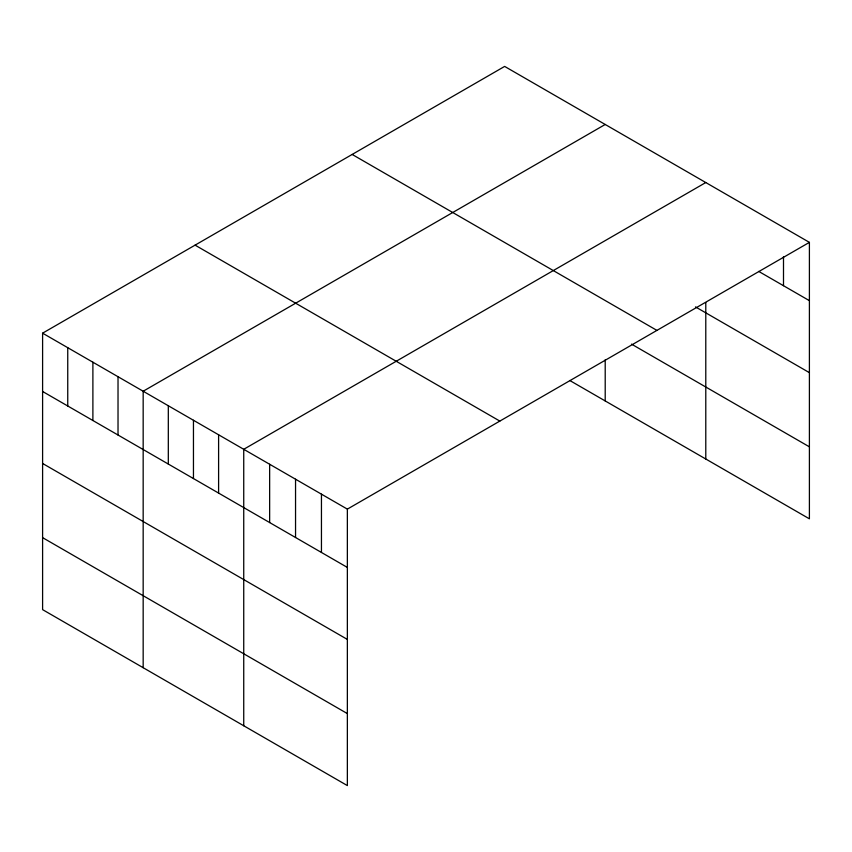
<?xml version="1.0" encoding="UTF-8"?>
<svg xmlns="http://www.w3.org/2000/svg" width="852" height="852" viewBox="0 0 852 852"><rect width="100%" height="100%" fill="white"/><g stroke="black" fill="none" stroke-linecap="round" stroke-linejoin="round"><path stroke-width="1.28" d="M42.6 333.175L347.36 509.123L347.36 785.587L42.6 609.638L42.6 333.175L504.64 66.413L809.4 242.362L809.4 518.825L569.786 380.493M605.208 124.477L143.168 391.238L143.168 667.702M705.786 182.541L243.736 449.302L243.736 725.766M347.36 509.123L809.4 242.362M758.717 271.405L809.4 300.66M695.498 306.901L809.4 372.654M352.164 154.446L656.924 330.395M631.502 344.123L809.4 446.831M195.076 245.142L499.836 421.09M42.6 391.473L347.36 567.421M42.6 463.467L347.36 639.415M42.6 537.644L347.36 713.593M783.499 256.558L783.499 285.708M705.786 302.556L705.786 459.004M605.208 359.8L605.208 400.941M321.449 494.171L321.449 552.469M295.548 479.207L295.548 537.516M269.647 464.255L269.647 522.553M218.602 434.786L218.602 493.084M193.457 420.27L193.457 478.568M168.313 405.754L168.313 464.052M118.023 376.722L118.023 435.021M92.889 362.207L92.889 420.505M67.745 347.691L67.745 405.989"/></g></svg>
